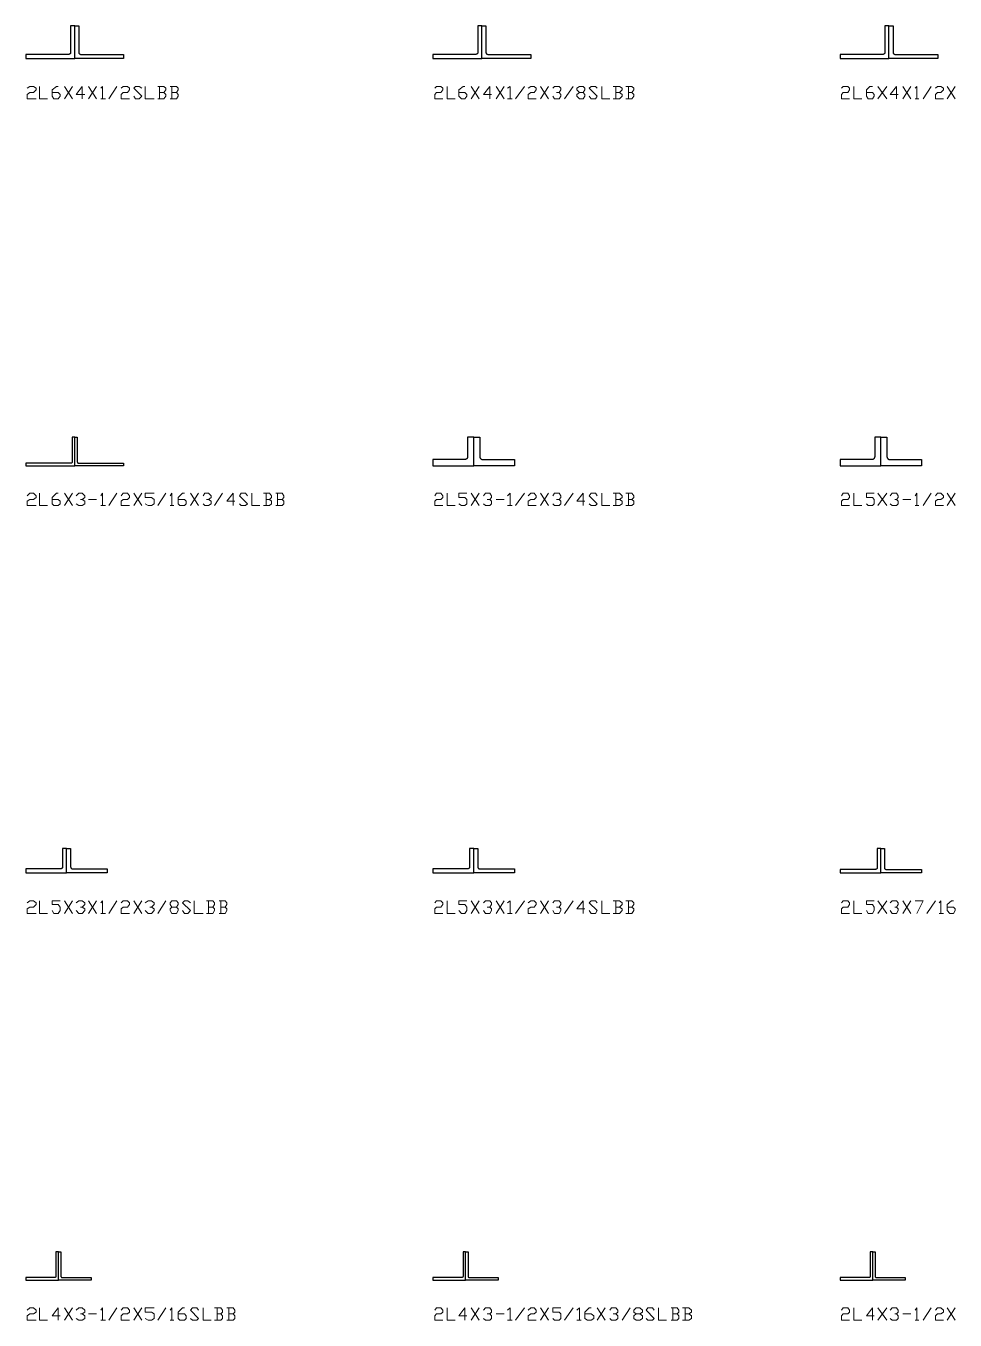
# Model space of a CAD drawing. Header units: inches. Extents: x 0 to 985, y -1555 to 12.
# Drawn here: x 0 to 114.1, y -1354.9 to -1196 of the extents above; entities that cross this region are included whole.
import ezdxf

# ---------------------------------------------------------------- set-up
doc = ezdxf.new("R2010")
doc.units = ezdxf.units.IN
doc.header["$MEASUREMENT"] = 0
doc.layers.add('AISC_STEEL', color=7, linetype='Continuous')

msp = doc.modelspace()

# ---------------------------------------------------------------- linework, layer by layer
at = {"color": 3, "lineweight": 0}
for points in [[(0.16, -1203.65), (0.49, -1203.43), (0.93, -1203.43), (1.26, -1203.65), (1.26, -1203.87), (0.93, -1204.19), (0.49, -1204.19), (0.16, -1204.41), (0.16, -1204.96), (1.26, -1204.96)], [(1.69, -1203.43), (1.69, -1204.96), (2.67, -1204.96)], [(3.22, -1204.19), (3.98, -1204.19), (4.2, -1204.41), (4.2, -1204.63), (3.98, -1204.96), (3.44, -1204.96), (3.22, -1204.63), (3.22, -1203.87), (3.76, -1203.43), (3.98, -1203.43)], [(4.75, -1204.96), (5.73, -1203.43)], [(4.75, -1203.43), (5.73, -1204.96)], [(7.25, -1204.41), (6.16, -1204.41), (6.93, -1203.43), (6.93, -1204.96)], [(7.69, -1204.96), (8.67, -1203.43)], [(7.69, -1203.43), (8.67, -1204.96)], [(9.22, -1203.65), (9.43, -1203.43), (9.43, -1204.96)], [(10.2, -1204.96), (11.18, -1203.43)], [(11.72, -1203.65), (11.94, -1203.43), (12.49, -1203.43), (12.71, -1203.65), (12.71, -1203.87), (12.49, -1204.19), (11.94, -1204.19), (11.72, -1204.41), (11.72, -1204.96), (12.71, -1204.96)], [(13.25, -1204.63), (13.47, -1204.96), (13.91, -1204.96), (14.23, -1204.63), (13.25, -1203.65), (13.47, -1203.43), (13.91, -1203.43), (14.23, -1203.65)], [(14.67, -1203.43), (14.67, -1204.96), (15.76, -1204.96)], [(16.96, -1204.19), (17.18, -1203.87), (17.18, -1203.65), (16.96, -1203.43), (16.2, -1203.43)], [(16.2, -1204.96), (16.96, -1204.96), (17.18, -1204.63), (17.18, -1204.41), (16.96, -1204.19), (16.41, -1204.19)], [(16.41, -1203.43), (16.41, -1204.96)], [(18.49, -1204.19), (18.7, -1203.87), (18.7, -1203.65), (18.49, -1203.43), (17.72, -1203.43)], [(17.72, -1204.96), (18.49, -1204.96), (18.7, -1204.63), (18.7, -1204.41), (18.49, -1204.19), (17.94, -1204.19)], [(17.94, -1203.43), (17.94, -1204.96)], [(50.22, -1203.65), (50.44, -1203.43), (50.98, -1203.43), (51.2, -1203.65), (51.2, -1203.87), (50.98, -1204.19), (50.44, -1204.19), (50.22, -1204.41), (50.22, -1204.96), (51.2, -1204.96)], [(51.75, -1203.43), (51.75, -1204.96), (52.73, -1204.96)], [(53.16, -1204.19), (53.93, -1204.19), (54.15, -1204.41), (54.15, -1204.63), (53.93, -1204.96), (53.49, -1204.96), (53.16, -1204.63), (53.16, -1203.87), (53.71, -1203.43), (53.93, -1203.43)], [(54.69, -1204.96), (55.67, -1203.43)], [(54.69, -1203.43), (55.67, -1204.96)], [(57.2, -1204.41), (56.22, -1204.41), (56.98, -1203.43), (56.98, -1204.96)], [(57.74, -1204.96), (58.73, -1203.43)], [(57.74, -1203.43), (58.73, -1204.96)], [(59.16, -1203.65), (59.49, -1203.43), (59.49, -1204.96)], [(60.14, -1204.96), (61.23, -1203.43)], [(61.67, -1203.65), (62, -1203.43), (62.43, -1203.43), (62.65, -1203.65), (62.65, -1203.87), (62.43, -1204.19), (62, -1204.19), (61.67, -1204.41), (61.67, -1204.96), (62.65, -1204.96)], [(63.2, -1204.96), (64.18, -1203.43)], [(63.2, -1203.43), (64.18, -1204.96)], [(64.72, -1203.65), (64.94, -1203.43), (65.49, -1203.43), (65.7, -1203.65), (65.7, -1203.87), (65.49, -1204.19), (65.16, -1204.19)], [(65.49, -1204.19), (65.7, -1204.41), (65.7, -1204.63), (65.49, -1204.96), (64.94, -1204.96), (64.72, -1204.63)], [(66.14, -1204.96), (67.23, -1203.43)], [(68.43, -1204.19), (68.65, -1204.41), (68.65, -1204.63), (68.43, -1204.96), (67.99, -1204.96), (67.67, -1204.63), (67.67, -1204.41), (67.99, -1204.19), (68.43, -1204.19), (68.65, -1203.87), (68.65, -1203.65), (68.43, -1203.43), (67.99, -1203.43), (67.67, -1203.65), (67.67, -1203.87), (67.99, -1204.19)], [(69.19, -1204.63), (69.41, -1204.96), (69.96, -1204.96), (70.18, -1204.63), (69.19, -1203.65), (69.41, -1203.43), (69.96, -1203.43), (70.18, -1203.65)], [(70.72, -1203.43), (70.72, -1204.96), (71.7, -1204.96)], [(72.9, -1204.19), (73.23, -1203.87), (73.23, -1203.65), (72.9, -1203.43), (72.14, -1203.43)], [(72.14, -1204.96), (72.9, -1204.96), (73.23, -1204.63), (73.23, -1204.41), (72.9, -1204.19), (72.47, -1204.19)], [(72.47, -1203.43), (72.47, -1204.96)], [(74.43, -1204.19), (74.65, -1203.87), (74.65, -1203.65), (74.43, -1203.43), (73.67, -1203.43)], [(73.67, -1204.96), (74.43, -1204.96), (74.65, -1204.63), (74.65, -1204.41), (74.43, -1204.19), (73.99, -1204.19)], [(73.99, -1203.43), (73.99, -1204.96)], [(100.17, -1203.65), (100.38, -1203.43), (100.93, -1203.43), (101.15, -1203.65), (101.15, -1203.87), (100.93, -1204.19), (100.38, -1204.19), (100.17, -1204.41), (100.17, -1204.96), (101.15, -1204.96)], [(101.69, -1203.43), (101.69, -1204.96), (102.67, -1204.96)], [(103.22, -1204.19), (103.98, -1204.19), (104.2, -1204.41), (104.2, -1204.63), (103.98, -1204.96), (103.44, -1204.96), (103.22, -1204.63), (103.22, -1203.87), (103.65, -1203.43), (103.98, -1203.43)], [(104.64, -1204.96), (105.73, -1203.43)], [(104.64, -1203.43), (105.73, -1204.96)], [(107.14, -1204.41), (106.16, -1204.41), (106.93, -1203.43), (106.93, -1204.96)], [(107.69, -1204.96), (108.67, -1203.43)], [(107.69, -1203.43), (108.67, -1204.96)], [(109.22, -1203.65), (109.43, -1203.43), (109.43, -1204.96)], [(110.2, -1204.96), (111.18, -1203.43)], [(111.72, -1203.65), (111.94, -1203.43), (112.38, -1203.43), (112.71, -1203.65), (112.71, -1203.87), (112.38, -1204.19), (111.94, -1204.19), (111.72, -1204.41), (111.72, -1204.96), (112.71, -1204.96)], [(113.14, -1204.96), (114.12, -1203.43)], [(113.14, -1203.43), (114.12, -1204.96)], [(9.22, -1204.96), (9.76, -1204.96)], [(59.16, -1204.96), (59.71, -1204.96)], [(109.22, -1204.96), (109.65, -1204.96)], [(0.16, -1253.7), (0.49, -1253.38), (0.93, -1253.38), (1.26, -1253.7), (1.26, -1253.92), (0.93, -1254.14), (0.49, -1254.14), (0.16, -1254.36), (0.16, -1254.9), (1.26, -1254.9)], [(1.69, -1253.38), (1.69, -1254.9), (2.67, -1254.9)], [(3.22, -1254.14), (3.98, -1254.14), (4.2, -1254.36), (4.2, -1254.68), (3.98, -1254.9), (3.44, -1254.9), (3.22, -1254.68), (3.22, -1253.92), (3.76, -1253.38), (3.98, -1253.38)], [(4.75, -1254.9), (5.73, -1253.38)], [(4.75, -1253.38), (5.73, -1254.9)], [(6.16, -1253.7), (6.49, -1253.38), (6.93, -1253.38), (7.25, -1253.7), (7.25, -1253.92), (6.93, -1254.14), (6.71, -1254.14)], [(9.22, -1253.7), (9.43, -1253.38), (9.43, -1254.9)], [(10.2, -1254.9), (11.18, -1253.38)], [(11.72, -1253.7), (11.94, -1253.38), (12.49, -1253.38), (12.71, -1253.7), (12.71, -1253.92), (12.49, -1254.14), (11.94, -1254.14), (11.72, -1254.36), (11.72, -1254.9), (12.71, -1254.9)], [(13.25, -1254.9), (14.23, -1253.38)], [(13.25, -1253.38), (14.23, -1254.9)], [(14.67, -1254.68), (15, -1254.9), (15.43, -1254.9), (15.76, -1254.68), (15.76, -1254.14), (15.43, -1253.92), (14.67, -1253.92), (14.67, -1253.38), (15.76, -1253.38)], [(16.2, -1254.9), (17.18, -1253.38)], [(17.72, -1253.7), (17.94, -1253.38), (17.94, -1254.9)], [(18.7, -1254.14), (19.47, -1254.14), (19.69, -1254.36), (19.69, -1254.68), (19.47, -1254.9), (18.92, -1254.9), (18.7, -1254.68), (18.7, -1253.92), (19.25, -1253.38), (19.47, -1253.38)], [(20.23, -1254.9), (21.21, -1253.38)], [(20.23, -1253.38), (21.21, -1254.9)], [(21.76, -1253.7), (21.98, -1253.38), (22.41, -1253.38), (22.74, -1253.7), (22.74, -1253.92), (22.41, -1254.14), (22.19, -1254.14)], [(23.17, -1254.9), (24.16, -1253.38)], [(25.68, -1254.36), (24.7, -1254.36), (25.46, -1253.38), (25.46, -1254.9)], [(26.23, -1254.68), (26.45, -1254.9), (26.99, -1254.9), (27.21, -1254.68), (26.23, -1253.7), (26.45, -1253.38), (26.99, -1253.38), (27.21, -1253.7)], [(27.75, -1253.38), (27.75, -1254.9), (28.74, -1254.9)], [(29.94, -1254.14), (30.15, -1253.92), (30.15, -1253.7), (29.94, -1253.38), (29.17, -1253.38)], [(29.5, -1253.38), (29.5, -1254.9)], [(31.46, -1254.14), (31.68, -1253.92), (31.68, -1253.7), (31.46, -1253.38), (30.7, -1253.38)], [(30.92, -1253.38), (30.92, -1254.9)], [(50.22, -1253.7), (50.44, -1253.38), (50.98, -1253.38), (51.2, -1253.7), (51.2, -1253.92), (50.98, -1254.14), (50.44, -1254.14), (50.22, -1254.36), (50.22, -1254.9), (51.2, -1254.9)], [(51.75, -1253.38), (51.75, -1254.9), (52.73, -1254.9)], [(53.16, -1254.68), (53.49, -1254.9), (53.93, -1254.9), (54.15, -1254.68), (54.15, -1254.14), (53.93, -1253.92), (53.16, -1253.92), (53.16, -1253.38), (54.15, -1253.38)], [(54.69, -1254.9), (55.67, -1253.38)], [(54.69, -1253.38), (55.67, -1254.9)], [(56.22, -1253.7), (56.44, -1253.38), (56.98, -1253.38), (57.2, -1253.7), (57.2, -1253.92), (56.98, -1254.14), (56.65, -1254.14)], [(59.16, -1253.7), (59.49, -1253.38), (59.49, -1254.9)], [(60.14, -1254.9), (61.23, -1253.38)], [(61.67, -1253.7), (62, -1253.38), (62.43, -1253.38), (62.65, -1253.7), (62.65, -1253.92), (62.43, -1254.14), (62, -1254.14), (61.67, -1254.36), (61.67, -1254.9), (62.65, -1254.9)], [(63.2, -1254.9), (64.18, -1253.38)], [(63.2, -1253.38), (64.18, -1254.9)], [(64.72, -1253.7), (64.94, -1253.38), (65.49, -1253.38), (65.7, -1253.7), (65.7, -1253.92), (65.49, -1254.14), (65.16, -1254.14)], [(66.14, -1254.9), (67.23, -1253.38)], [(68.65, -1254.36), (67.67, -1254.36), (68.43, -1253.38), (68.43, -1254.9)], [(69.19, -1254.68), (69.41, -1254.9), (69.96, -1254.9), (70.18, -1254.68), (69.19, -1253.7), (69.41, -1253.38), (69.96, -1253.38), (70.18, -1253.7)], [(70.72, -1253.38), (70.72, -1254.9), (71.7, -1254.9)], [(72.9, -1254.14), (73.23, -1253.92), (73.23, -1253.7), (72.9, -1253.38), (72.14, -1253.38)], [(72.47, -1253.38), (72.47, -1254.9)], [(74.43, -1254.14), (74.65, -1253.92), (74.65, -1253.7), (74.43, -1253.38), (73.67, -1253.38)], [(73.99, -1253.38), (73.99, -1254.9)], [(100.17, -1253.7), (100.38, -1253.38), (100.93, -1253.38), (101.15, -1253.7), (101.15, -1253.92), (100.93, -1254.14), (100.38, -1254.14), (100.17, -1254.36), (100.17, -1254.9), (101.15, -1254.9)], [(101.69, -1253.38), (101.69, -1254.9), (102.67, -1254.9)], [(103.22, -1254.68), (103.44, -1254.9), (103.98, -1254.9), (104.2, -1254.68), (104.2, -1254.14), (103.98, -1253.92), (103.22, -1253.92), (103.22, -1253.38), (104.2, -1253.38)], [(104.64, -1254.9), (105.73, -1253.38)], [(104.64, -1253.38), (105.73, -1254.9)], [(106.16, -1253.7), (106.38, -1253.38), (106.93, -1253.38), (107.14, -1253.7), (107.14, -1253.92), (106.93, -1254.14), (106.71, -1254.14)], [(109.22, -1253.7), (109.43, -1253.38), (109.43, -1254.9)], [(110.2, -1254.9), (111.18, -1253.38)], [(111.72, -1253.7), (111.94, -1253.38), (112.38, -1253.38), (112.71, -1253.7), (112.71, -1253.92), (112.38, -1254.14), (111.94, -1254.14), (111.72, -1254.36), (111.72, -1254.9), (112.71, -1254.9)], [(113.14, -1254.9), (114.12, -1253.38)], [(113.14, -1253.38), (114.12, -1254.9)], [(6.93, -1254.14), (7.25, -1254.36), (7.25, -1254.68), (6.93, -1254.9), (6.49, -1254.9), (6.16, -1254.68)], [(7.69, -1254.14), (8.67, -1254.14)], [(9.22, -1254.9), (9.76, -1254.9)], [(17.72, -1254.9), (18.16, -1254.9)], [(22.41, -1254.14), (22.74, -1254.36), (22.74, -1254.68), (22.41, -1254.9), (21.98, -1254.9), (21.76, -1254.68)], [(29.17, -1254.9), (29.94, -1254.9), (30.15, -1254.68), (30.15, -1254.36), (29.94, -1254.14), (29.5, -1254.14)], [(30.7, -1254.9), (31.46, -1254.9), (31.68, -1254.68), (31.68, -1254.36), (31.46, -1254.14), (30.92, -1254.14)], [(56.98, -1254.14), (57.2, -1254.36), (57.2, -1254.68), (56.98, -1254.9), (56.44, -1254.9), (56.22, -1254.68)], [(57.74, -1254.14), (58.73, -1254.14)], [(59.16, -1254.9), (59.71, -1254.9)], [(65.49, -1254.14), (65.7, -1254.36), (65.7, -1254.68), (65.49, -1254.9), (64.94, -1254.9), (64.72, -1254.68)], [(72.14, -1254.9), (72.9, -1254.9), (73.23, -1254.68), (73.23, -1254.36), (72.9, -1254.14), (72.47, -1254.14)], [(73.67, -1254.9), (74.43, -1254.9), (74.65, -1254.68), (74.65, -1254.36), (74.43, -1254.14), (73.99, -1254.14)], [(106.93, -1254.14), (107.14, -1254.36), (107.14, -1254.68), (106.93, -1254.9), (106.38, -1254.9), (106.16, -1254.68)], [(107.69, -1254.14), (108.67, -1254.14)], [(109.22, -1254.9), (109.65, -1254.9)], [(0.16, -1303.65), (0.49, -1303.43), (0.93, -1303.43), (1.26, -1303.65), (1.26, -1303.87), (0.93, -1304.19), (0.49, -1304.19), (0.16, -1304.41), (0.16, -1304.96), (1.26, -1304.96)], [(1.69, -1303.43), (1.69, -1304.96), (2.67, -1304.96)], [(3.22, -1304.63), (3.44, -1304.96), (3.98, -1304.96), (4.2, -1304.63), (4.2, -1304.19), (3.98, -1303.87), (3.22, -1303.87), (3.22, -1303.43), (4.2, -1303.43)], [(4.75, -1304.96), (5.73, -1303.43)], [(4.75, -1303.43), (5.73, -1304.96)], [(6.16, -1303.65), (6.49, -1303.43), (6.93, -1303.43), (7.25, -1303.65), (7.25, -1303.87), (6.93, -1304.19), (6.71, -1304.19)], [(6.93, -1304.19), (7.25, -1304.41), (7.25, -1304.63), (6.93, -1304.96), (6.49, -1304.96), (6.16, -1304.63)], [(7.69, -1304.96), (8.67, -1303.43)], [(7.69, -1303.43), (8.67, -1304.96)], [(9.22, -1303.65), (9.43, -1303.43), (9.43, -1304.96)], [(10.2, -1304.96), (11.18, -1303.43)], [(11.72, -1303.65), (11.94, -1303.43), (12.49, -1303.43), (12.71, -1303.65), (12.71, -1303.87), (12.49, -1304.19), (11.94, -1304.19), (11.72, -1304.41), (11.72, -1304.96), (12.71, -1304.96)], [(13.25, -1304.96), (14.23, -1303.43)], [(13.25, -1303.43), (14.23, -1304.96)], [(14.67, -1303.65), (15, -1303.43), (15.43, -1303.43), (15.76, -1303.65), (15.76, -1303.87), (15.43, -1304.19), (15.21, -1304.19)], [(15.43, -1304.19), (15.76, -1304.41), (15.76, -1304.63), (15.43, -1304.96), (15, -1304.96), (14.67, -1304.63)], [(16.2, -1304.96), (17.18, -1303.43)], [(18.49, -1304.19), (18.7, -1304.41), (18.7, -1304.63), (18.49, -1304.96), (17.94, -1304.96), (17.72, -1304.63), (17.72, -1304.41), (17.94, -1304.19), (18.49, -1304.19), (18.7, -1303.87), (18.7, -1303.65), (18.49, -1303.43), (17.94, -1303.43), (17.72, -1303.65), (17.72, -1303.87), (17.94, -1304.19)], [(19.25, -1304.63), (19.47, -1304.96), (19.9, -1304.96), (20.23, -1304.63), (19.25, -1303.65), (19.47, -1303.43), (19.9, -1303.43), (20.23, -1303.65)], [(20.67, -1303.43), (20.67, -1304.96), (21.76, -1304.96)], [(22.96, -1304.19), (23.17, -1303.87), (23.17, -1303.65), (22.96, -1303.43), (22.19, -1303.43)], [(22.19, -1304.96), (22.96, -1304.96), (23.17, -1304.63), (23.17, -1304.41), (22.96, -1304.19), (22.41, -1304.19)], [(22.41, -1303.43), (22.41, -1304.96)], [(24.48, -1304.19), (24.7, -1303.87), (24.7, -1303.65), (24.48, -1303.43), (23.72, -1303.43)], [(23.72, -1304.96), (24.48, -1304.96), (24.7, -1304.63), (24.7, -1304.41), (24.48, -1304.19), (23.94, -1304.19)], [(23.94, -1303.43), (23.94, -1304.96)], [(50.22, -1303.65), (50.44, -1303.43), (50.98, -1303.43), (51.2, -1303.65), (51.2, -1303.87), (50.98, -1304.19), (50.44, -1304.19), (50.22, -1304.41), (50.22, -1304.96), (51.2, -1304.96)], [(51.75, -1303.43), (51.75, -1304.96), (52.73, -1304.96)], [(53.16, -1304.63), (53.49, -1304.96), (53.93, -1304.96), (54.15, -1304.63), (54.15, -1304.19), (53.93, -1303.87), (53.16, -1303.87), (53.16, -1303.43), (54.15, -1303.43)], [(54.69, -1304.96), (55.67, -1303.43)], [(54.69, -1303.43), (55.67, -1304.96)], [(56.22, -1303.65), (56.44, -1303.43), (56.98, -1303.43), (57.2, -1303.65), (57.2, -1303.87), (56.98, -1304.19), (56.65, -1304.19)], [(56.98, -1304.19), (57.2, -1304.41), (57.2, -1304.63), (56.98, -1304.96), (56.44, -1304.96), (56.22, -1304.63)], [(57.74, -1304.96), (58.73, -1303.43)], [(57.74, -1303.43), (58.73, -1304.96)], [(59.16, -1303.65), (59.49, -1303.43), (59.49, -1304.96)], [(60.14, -1304.96), (61.23, -1303.43)], [(61.67, -1303.65), (62, -1303.43), (62.43, -1303.43), (62.65, -1303.65), (62.65, -1303.87), (62.43, -1304.19), (62, -1304.19), (61.67, -1304.41), (61.67, -1304.96), (62.65, -1304.96)], [(63.2, -1304.96), (64.18, -1303.43)], [(63.2, -1303.43), (64.18, -1304.96)], [(64.72, -1303.65), (64.94, -1303.43), (65.49, -1303.43), (65.7, -1303.65), (65.7, -1303.87), (65.49, -1304.19), (65.16, -1304.19)], [(65.49, -1304.19), (65.7, -1304.41), (65.7, -1304.63), (65.49, -1304.96), (64.94, -1304.96), (64.72, -1304.63)], [(66.14, -1304.96), (67.23, -1303.43)], [(68.65, -1304.41), (67.67, -1304.41), (68.43, -1303.43), (68.43, -1304.96)], [(69.19, -1304.63), (69.41, -1304.96), (69.96, -1304.96), (70.18, -1304.63), (69.19, -1303.65), (69.41, -1303.43), (69.96, -1303.43), (70.18, -1303.65)], [(70.72, -1303.43), (70.72, -1304.96), (71.7, -1304.96)], [(72.9, -1304.19), (73.23, -1303.87), (73.23, -1303.65), (72.9, -1303.43), (72.14, -1303.43)], [(72.14, -1304.96), (72.9, -1304.96), (73.23, -1304.63), (73.23, -1304.41), (72.9, -1304.19), (72.47, -1304.19)], [(72.47, -1303.43), (72.47, -1304.96)], [(74.43, -1304.19), (74.65, -1303.87), (74.65, -1303.65), (74.43, -1303.43), (73.67, -1303.43)], [(73.67, -1304.96), (74.43, -1304.96), (74.65, -1304.63), (74.65, -1304.41), (74.43, -1304.19), (73.99, -1304.19)], [(73.99, -1303.43), (73.99, -1304.96)], [(100.17, -1303.65), (100.38, -1303.43), (100.93, -1303.43), (101.15, -1303.65), (101.15, -1303.87), (100.93, -1304.19), (100.38, -1304.19), (100.17, -1304.41), (100.17, -1304.96), (101.15, -1304.96)], [(101.69, -1303.43), (101.69, -1304.96), (102.67, -1304.96)], [(103.22, -1304.63), (103.44, -1304.96), (103.98, -1304.96), (104.2, -1304.63), (104.2, -1304.19), (103.98, -1303.87), (103.22, -1303.87), (103.22, -1303.43), (104.2, -1303.43)], [(104.64, -1304.96), (105.73, -1303.43)], [(104.64, -1303.43), (105.73, -1304.96)], [(106.16, -1303.65), (106.38, -1303.43), (106.93, -1303.43), (107.14, -1303.65), (107.14, -1303.87), (106.93, -1304.19), (106.71, -1304.19)], [(106.93, -1304.19), (107.14, -1304.41), (107.14, -1304.63), (106.93, -1304.96), (106.38, -1304.96), (106.16, -1304.63)], [(107.69, -1304.96), (108.67, -1303.43)], [(107.69, -1303.43), (108.67, -1304.96)], [(109.22, -1303.43), (110.2, -1303.43), (109.43, -1304.96)], [(110.63, -1304.96), (111.72, -1303.43)], [(112.16, -1303.65), (112.38, -1303.43), (112.38, -1304.96)], [(113.14, -1304.19), (113.91, -1304.19), (114.12, -1304.41), (114.12, -1304.63), (113.91, -1304.96), (113.47, -1304.96), (113.14, -1304.63), (113.14, -1303.87), (113.69, -1303.43), (113.91, -1303.43)], [(9.22, -1304.96), (9.76, -1304.96)], [(59.16, -1304.96), (59.71, -1304.96)], [(112.16, -1304.96), (112.71, -1304.96)], [(0.16, -1353.7), (0.49, -1353.38), (0.93, -1353.38), (1.26, -1353.7), (1.26, -1353.92), (0.93, -1354.14), (0.49, -1354.14), (0.16, -1354.36), (0.16, -1354.9), (1.26, -1354.9)], [(1.69, -1353.38), (1.69, -1354.9), (2.67, -1354.9)], [(4.2, -1354.36), (3.22, -1354.36), (3.98, -1353.38), (3.98, -1354.9)], [(4.75, -1354.9), (5.73, -1353.38)], [(4.75, -1353.38), (5.73, -1354.9)], [(6.16, -1353.7), (6.49, -1353.38), (6.93, -1353.38), (7.25, -1353.7), (7.25, -1353.92), (6.93, -1354.14), (6.71, -1354.14)], [(9.22, -1353.7), (9.43, -1353.38), (9.43, -1354.9)], [(10.2, -1354.9), (11.18, -1353.38)], [(11.72, -1353.7), (11.94, -1353.38), (12.49, -1353.38), (12.71, -1353.7), (12.71, -1353.92), (12.49, -1354.14), (11.94, -1354.14), (11.72, -1354.36), (11.72, -1354.9), (12.71, -1354.9)], [(13.25, -1354.9), (14.23, -1353.38)], [(13.25, -1353.38), (14.23, -1354.9)], [(14.67, -1354.69), (15, -1354.9), (15.43, -1354.9), (15.76, -1354.69), (15.76, -1354.14), (15.43, -1353.92), (14.67, -1353.92), (14.67, -1353.38), (15.76, -1353.38)], [(16.2, -1354.9), (17.18, -1353.38)], [(17.72, -1353.7), (17.94, -1353.38), (17.94, -1354.9)], [(18.7, -1354.14), (19.47, -1354.14), (19.69, -1354.36), (19.69, -1354.69), (19.47, -1354.9), (18.92, -1354.9), (18.7, -1354.69), (18.7, -1353.92), (19.25, -1353.38), (19.47, -1353.38)], [(20.23, -1354.69), (20.45, -1354.9), (20.99, -1354.9), (21.21, -1354.69), (20.23, -1353.7), (20.45, -1353.38), (20.99, -1353.38), (21.21, -1353.7)], [(21.76, -1353.38), (21.76, -1354.9), (22.74, -1354.9)], [(23.94, -1354.14), (24.16, -1353.92), (24.16, -1353.7), (23.94, -1353.38), (23.17, -1353.38)], [(23.5, -1353.38), (23.5, -1354.9)], [(25.46, -1354.14), (25.68, -1353.92), (25.68, -1353.7), (25.46, -1353.38), (24.7, -1353.38)], [(24.92, -1353.38), (24.92, -1354.9)], [(50.22, -1353.7), (50.44, -1353.38), (50.98, -1353.38), (51.2, -1353.7), (51.2, -1353.92), (50.98, -1354.14), (50.44, -1354.14), (50.22, -1354.36), (50.22, -1354.9), (51.2, -1354.9)], [(51.75, -1353.38), (51.75, -1354.9), (52.73, -1354.9)], [(54.15, -1354.36), (53.16, -1354.36), (53.93, -1353.38), (53.93, -1354.9)], [(54.69, -1354.9), (55.67, -1353.38)], [(54.69, -1353.38), (55.67, -1354.9)], [(56.22, -1353.7), (56.44, -1353.38), (56.98, -1353.38), (57.2, -1353.7), (57.2, -1353.92), (56.98, -1354.14), (56.65, -1354.14)], [(59.16, -1353.7), (59.49, -1353.38), (59.49, -1354.9)], [(60.14, -1354.9), (61.23, -1353.38)], [(61.67, -1353.7), (62, -1353.38), (62.43, -1353.38), (62.65, -1353.7), (62.65, -1353.92), (62.43, -1354.14), (62, -1354.14), (61.67, -1354.36), (61.67, -1354.9), (62.65, -1354.9)], [(63.2, -1354.9), (64.18, -1353.38)], [(63.2, -1353.38), (64.18, -1354.9)], [(64.72, -1354.69), (64.94, -1354.9), (65.49, -1354.9), (65.7, -1354.69), (65.7, -1354.14), (65.49, -1353.92), (64.72, -1353.92), (64.72, -1353.38), (65.7, -1353.38)], [(66.14, -1354.9), (67.23, -1353.38)], [(67.67, -1353.7), (67.99, -1353.38), (67.99, -1354.9)], [(68.65, -1354.14), (69.41, -1354.14), (69.74, -1354.36), (69.74, -1354.69), (69.41, -1354.9), (68.98, -1354.9), (68.65, -1354.69), (68.65, -1353.92), (69.19, -1353.38), (69.41, -1353.38)], [(70.18, -1354.9), (71.16, -1353.38)], [(70.18, -1353.38), (71.16, -1354.9)], [(71.7, -1353.7), (71.92, -1353.38), (72.47, -1353.38), (72.68, -1353.7), (72.68, -1353.92), (72.47, -1354.14), (72.14, -1354.14)], [(73.23, -1354.9), (74.21, -1353.38)], [(75.41, -1354.14), (75.74, -1354.36), (75.74, -1354.69), (75.41, -1354.9), (74.97, -1354.9), (74.65, -1354.69), (74.65, -1354.36), (74.97, -1354.14), (75.41, -1354.14), (75.74, -1353.92), (75.74, -1353.7), (75.41, -1353.38), (74.97, -1353.38), (74.65, -1353.7), (74.65, -1353.92), (74.97, -1354.14)], [(76.17, -1354.69), (76.39, -1354.9), (76.94, -1354.9), (77.16, -1354.69), (76.17, -1353.7), (76.39, -1353.38), (76.94, -1353.38), (77.16, -1353.7)], [(77.7, -1353.38), (77.7, -1354.9), (78.68, -1354.9)], [(79.99, -1354.14), (80.21, -1353.92), (80.21, -1353.7), (79.99, -1353.38), (79.23, -1353.38)], [(79.45, -1353.38), (79.45, -1354.9)], [(81.41, -1354.14), (81.74, -1353.92), (81.74, -1353.7), (81.41, -1353.38), (80.64, -1353.38)], [(80.97, -1353.38), (80.97, -1354.9)], [(100.17, -1353.7), (100.38, -1353.38), (100.93, -1353.38), (101.15, -1353.7), (101.15, -1353.92), (100.93, -1354.14), (100.38, -1354.14), (100.17, -1354.36), (100.17, -1354.9), (101.15, -1354.9)], [(101.69, -1353.38), (101.69, -1354.9), (102.67, -1354.9)], [(104.2, -1354.36), (103.22, -1354.36), (103.98, -1353.38), (103.98, -1354.9)], [(104.64, -1354.9), (105.73, -1353.38)], [(104.64, -1353.38), (105.73, -1354.9)], [(106.16, -1353.7), (106.38, -1353.38), (106.93, -1353.38), (107.14, -1353.7), (107.14, -1353.92), (106.93, -1354.14), (106.71, -1354.14)], [(109.22, -1353.7), (109.43, -1353.38), (109.43, -1354.9)], [(110.2, -1354.9), (111.18, -1353.38)], [(111.72, -1353.7), (111.94, -1353.38), (112.38, -1353.38), (112.71, -1353.7), (112.71, -1353.92), (112.38, -1354.14), (111.94, -1354.14), (111.72, -1354.36), (111.72, -1354.9), (112.71, -1354.9)], [(113.14, -1354.9), (114.12, -1353.38)], [(113.14, -1353.38), (114.12, -1354.9)], [(6.93, -1354.14), (7.25, -1354.36), (7.25, -1354.69), (6.93, -1354.9), (6.49, -1354.9), (6.16, -1354.69)], [(7.69, -1354.14), (8.67, -1354.14)], [(9.22, -1354.9), (9.76, -1354.9)], [(17.72, -1354.9), (18.16, -1354.9)], [(23.17, -1354.9), (23.94, -1354.9), (24.16, -1354.69), (24.16, -1354.36), (23.94, -1354.14), (23.5, -1354.14)], [(24.7, -1354.9), (25.46, -1354.9), (25.68, -1354.69), (25.68, -1354.36), (25.46, -1354.14), (24.92, -1354.14)], [(56.98, -1354.14), (57.2, -1354.36), (57.2, -1354.69), (56.98, -1354.9), (56.44, -1354.9), (56.22, -1354.69)], [(57.74, -1354.14), (58.73, -1354.14)], [(59.16, -1354.9), (59.71, -1354.9)], [(67.67, -1354.9), (68.21, -1354.9)], [(72.47, -1354.14), (72.68, -1354.36), (72.68, -1354.69), (72.47, -1354.9), (71.92, -1354.9), (71.7, -1354.69)], [(79.23, -1354.9), (79.99, -1354.9), (80.21, -1354.69), (80.21, -1354.36), (79.99, -1354.14), (79.45, -1354.14)], [(80.64, -1354.9), (81.41, -1354.9), (81.74, -1354.69), (81.74, -1354.36), (81.41, -1354.14), (80.97, -1354.14)], [(106.93, -1354.14), (107.14, -1354.36), (107.14, -1354.69), (106.93, -1354.9), (106.38, -1354.9), (106.16, -1354.69)], [(107.69, -1354.14), (108.67, -1354.14)], [(109.22, -1354.9), (109.65, -1354.9)]]:
    msp.add_lwpolyline(points, dxfattribs=at)
at = {"layer": 'AISC_STEEL'}
for points in [[(0, -1200), (6, -1200), (6, -1196), (5.5, -1196), (5.5, -1199.25), (5.5, -1199.28), (5.49, -1199.31), (5.49, -1199.33), (5.48, -1199.36), (5.46, -1199.38), (5.45, -1199.41), (5.43, -1199.43), (5.41, -1199.45), (5.38, -1199.46), (5.36, -1199.48), (5.33, -1199.49), (5.31, -1199.49), (5.28, -1199.5), (5.25, -1199.5), (0, -1199.5)], [(12, -1200), (6, -1200), (6, -1196), (6.5, -1196), (6.5, -1199.25), (6.5, -1199.28), (6.51, -1199.31), (6.51, -1199.33), (6.52, -1199.36), (6.54, -1199.38), (6.55, -1199.41), (6.57, -1199.43), (6.59, -1199.45), (6.62, -1199.46), (6.64, -1199.48), (6.67, -1199.49), (6.69, -1199.49), (6.72, -1199.5), (6.75, -1199.5), (12, -1199.5)], [(50, -1200), (56, -1200), (56, -1196), (55.5, -1196), (55.5, -1199.25), (55.5, -1199.28), (55.49, -1199.31), (55.49, -1199.33), (55.48, -1199.36), (55.46, -1199.38), (55.45, -1199.41), (55.43, -1199.43), (55.41, -1199.45), (55.38, -1199.46), (55.36, -1199.48), (55.33, -1199.49), (55.31, -1199.49), (55.28, -1199.5), (55.25, -1199.5), (50, -1199.5)], [(62, -1200), (56, -1200), (56, -1196), (56.5, -1196), (56.5, -1199.25), (56.5, -1199.28), (56.51, -1199.31), (56.51, -1199.33), (56.52, -1199.36), (56.54, -1199.38), (56.55, -1199.41), (56.57, -1199.43), (56.59, -1199.45), (56.62, -1199.46), (56.64, -1199.48), (56.67, -1199.49), (56.69, -1199.49), (56.72, -1199.5), (56.75, -1199.5), (62, -1199.5)], [(100, -1200), (106, -1200), (106, -1196), (105.5, -1196), (105.5, -1199.25), (105.5, -1199.28), (105.49, -1199.31), (105.49, -1199.33), (105.48, -1199.36), (105.46, -1199.38), (105.45, -1199.41), (105.43, -1199.43), (105.41, -1199.45), (105.38, -1199.46), (105.36, -1199.48), (105.33, -1199.49), (105.31, -1199.49), (105.28, -1199.5), (105.25, -1199.5), (100, -1199.5)], [(112, -1200), (106, -1200), (106, -1196), (106.5, -1196), (106.5, -1199.25), (106.5, -1199.28), (106.51, -1199.31), (106.51, -1199.33), (106.52, -1199.36), (106.54, -1199.38), (106.55, -1199.41), (106.57, -1199.43), (106.59, -1199.45), (106.62, -1199.46), (106.64, -1199.48), (106.67, -1199.49), (106.69, -1199.49), (106.72, -1199.5), (106.75, -1199.5), (112, -1199.5)], [(0, -1250), (6, -1250), (6, -1246.5), (5.69, -1246.5), (5.69, -1249.53), (5.69, -1249.55), (5.68, -1249.57), (5.68, -1249.59), (5.67, -1249.61), (5.65, -1249.63), (5.64, -1249.64), (5.63, -1249.65), (5.61, -1249.67), (5.59, -1249.68), (5.57, -1249.68), (5.55, -1249.69), (5.53, -1249.69), (0, -1249.69)], [(12, -1250), (6, -1250), (6, -1246.5), (6.31, -1246.5), (6.31, -1249.53), (6.31, -1249.55), (6.32, -1249.57), (6.32, -1249.59), (6.33, -1249.61), (6.35, -1249.63), (6.36, -1249.64), (6.37, -1249.65), (6.39, -1249.67), (6.41, -1249.68), (6.43, -1249.68), (6.45, -1249.69), (6.47, -1249.69), (12, -1249.69)], [(50, -1250), (55, -1250), (55, -1246.5), (54.25, -1246.5), (54.25, -1248.88), (54.25, -1248.9), (54.25, -1248.93), (54.24, -1248.96), (54.23, -1248.99), (54.22, -1249.02), (54.21, -1249.05), (54.19, -1249.07), (54.18, -1249.1), (54.16, -1249.12), (54.14, -1249.14), (54.12, -1249.16), (54.1, -1249.18), (54.07, -1249.19), (54.05, -1249.21), (54.02, -1249.22), (53.99, -1249.23), (53.96, -1249.24), (53.93, -1249.25), (53.9, -1249.25), (53.88, -1249.25), (50, -1249.25)], [(60, -1250), (55, -1250), (55, -1246.5), (55.75, -1246.5), (55.75, -1248.88), (55.75, -1248.9), (55.75, -1248.93), (55.76, -1248.96), (55.77, -1248.99), (55.78, -1249.02), (55.79, -1249.05), (55.81, -1249.07), (55.82, -1249.1), (55.84, -1249.12), (55.86, -1249.14), (55.88, -1249.16), (55.9, -1249.18), (55.93, -1249.19), (55.95, -1249.21), (55.98, -1249.22), (56.01, -1249.23), (56.04, -1249.24), (56.07, -1249.25), (56.1, -1249.25), (56.12, -1249.25), (60, -1249.25)], [(100, -1250), (105, -1250), (105, -1246.5), (104.25, -1246.5), (104.25, -1248.88), (104.25, -1248.9), (104.25, -1248.93), (104.24, -1248.96), (104.23, -1248.99), (104.22, -1249.02), (104.21, -1249.05), (104.19, -1249.07), (104.18, -1249.1), (104.16, -1249.12), (104.14, -1249.14), (104.12, -1249.16), (104.1, -1249.18), (104.07, -1249.19), (104.05, -1249.21), (104.02, -1249.22), (103.99, -1249.23), (103.96, -1249.24), (103.93, -1249.25), (103.9, -1249.25), (103.88, -1249.25), (100, -1249.25)], [(110, -1250), (105, -1250), (105, -1246.5), (105.75, -1246.5), (105.75, -1248.88), (105.75, -1248.9), (105.75, -1248.93), (105.76, -1248.96), (105.77, -1248.99), (105.78, -1249.02), (105.79, -1249.05), (105.81, -1249.07), (105.82, -1249.1), (105.84, -1249.12), (105.86, -1249.14), (105.88, -1249.16), (105.9, -1249.18), (105.93, -1249.19), (105.95, -1249.21), (105.98, -1249.22), (106.01, -1249.23), (106.04, -1249.24), (106.07, -1249.25), (106.1, -1249.25), (106.12, -1249.25), (110, -1249.25)], [(0, -1300), (5, -1300), (5, -1297), (4.5, -1297), (4.5, -1299.25), (4.5, -1299.28), (4.49, -1299.31), (4.49, -1299.33), (4.48, -1299.36), (4.46, -1299.38), (4.45, -1299.41), (4.43, -1299.43), (4.41, -1299.45), (4.38, -1299.46), (4.36, -1299.48), (4.33, -1299.49), (4.31, -1299.49), (4.28, -1299.5), (4.25, -1299.5), (0, -1299.5)], [(10, -1300), (5, -1300), (5, -1297), (5.5, -1297), (5.5, -1299.25), (5.5, -1299.28), (5.51, -1299.31), (5.51, -1299.33), (5.52, -1299.36), (5.54, -1299.38), (5.55, -1299.41), (5.57, -1299.43), (5.59, -1299.45), (5.62, -1299.46), (5.64, -1299.48), (5.67, -1299.49), (5.69, -1299.49), (5.72, -1299.5), (5.75, -1299.5), (10, -1299.5)], [(50, -1300), (55, -1300), (55, -1297), (54.5, -1297), (54.5, -1299.25), (54.5, -1299.28), (54.49, -1299.31), (54.49, -1299.33), (54.48, -1299.36), (54.46, -1299.38), (54.45, -1299.41), (54.43, -1299.43), (54.41, -1299.45), (54.38, -1299.46), (54.36, -1299.48), (54.33, -1299.49), (54.31, -1299.49), (54.28, -1299.5), (54.25, -1299.5), (50, -1299.5)], [(60, -1300), (55, -1300), (55, -1297), (55.5, -1297), (55.5, -1299.25), (55.5, -1299.28), (55.51, -1299.31), (55.51, -1299.33), (55.52, -1299.36), (55.54, -1299.38), (55.55, -1299.41), (55.57, -1299.43), (55.59, -1299.45), (55.62, -1299.46), (55.64, -1299.48), (55.67, -1299.49), (55.69, -1299.49), (55.72, -1299.5), (55.75, -1299.5), (60, -1299.5)], [(100, -1300), (105, -1300), (105, -1297), (104.56, -1297), (104.56, -1299.34), (104.56, -1299.37), (104.55, -1299.4), (104.55, -1299.43), (104.53, -1299.45), (104.52, -1299.48), (104.5, -1299.5), (104.48, -1299.52), (104.45, -1299.53), (104.43, -1299.55), (104.4, -1299.55), (104.37, -1299.56), (104.34, -1299.56), (100, -1299.56)], [(110, -1300), (105, -1300), (105, -1297), (105.44, -1297), (105.44, -1299.34), (105.44, -1299.37), (105.45, -1299.4), (105.45, -1299.43), (105.47, -1299.45), (105.48, -1299.48), (105.5, -1299.5), (105.52, -1299.52), (105.55, -1299.53), (105.57, -1299.55), (105.6, -1299.55), (105.63, -1299.56), (105.66, -1299.56), (110, -1299.56)], [(0, -1350), (4, -1350), (4, -1346.5), (3.69, -1346.5), (3.69, -1349.53), (3.69, -1349.55), (3.68, -1349.57), (3.68, -1349.59), (3.67, -1349.61), (3.65, -1349.63), (3.64, -1349.64), (3.63, -1349.65), (3.61, -1349.67), (3.59, -1349.68), (3.57, -1349.68), (3.55, -1349.69), (3.53, -1349.69), (0, -1349.69)], [(8, -1350), (4, -1350), (4, -1346.5), (4.31, -1346.5), (4.31, -1349.53), (4.31, -1349.55), (4.32, -1349.57), (4.32, -1349.59), (4.33, -1349.61), (4.35, -1349.63), (4.36, -1349.64), (4.37, -1349.65), (4.39, -1349.67), (4.41, -1349.68), (4.43, -1349.68), (4.45, -1349.69), (4.47, -1349.69), (8, -1349.69)], [(50, -1350), (54, -1350), (54, -1346.5), (53.69, -1346.5), (53.69, -1349.53), (53.69, -1349.55), (53.68, -1349.57), (53.68, -1349.59), (53.67, -1349.61), (53.65, -1349.63), (53.64, -1349.64), (53.63, -1349.65), (53.61, -1349.67), (53.59, -1349.68), (53.57, -1349.68), (53.55, -1349.69), (53.53, -1349.69), (50, -1349.69)], [(58, -1350), (54, -1350), (54, -1346.5), (54.31, -1346.5), (54.31, -1349.53), (54.31, -1349.55), (54.32, -1349.57), (54.32, -1349.59), (54.33, -1349.61), (54.35, -1349.63), (54.36, -1349.64), (54.37, -1349.65), (54.39, -1349.67), (54.41, -1349.68), (54.43, -1349.68), (54.45, -1349.69), (54.47, -1349.69), (58, -1349.69)], [(100, -1350), (104, -1350), (104, -1346.5), (103.69, -1346.5), (103.69, -1349.53), (103.69, -1349.55), (103.68, -1349.57), (103.68, -1349.59), (103.67, -1349.61), (103.65, -1349.63), (103.64, -1349.64), (103.63, -1349.65), (103.61, -1349.67), (103.59, -1349.68), (103.57, -1349.68), (103.55, -1349.69), (103.53, -1349.69), (100, -1349.69)], [(108, -1350), (104, -1350), (104, -1346.5), (104.31, -1346.5), (104.31, -1349.53), (104.31, -1349.55), (104.32, -1349.57), (104.32, -1349.59), (104.33, -1349.61), (104.35, -1349.63), (104.36, -1349.64), (104.37, -1349.65), (104.39, -1349.67), (104.41, -1349.68), (104.43, -1349.68), (104.45, -1349.69), (104.47, -1349.69), (108, -1349.69)]]:
    msp.add_lwpolyline(points, close=True, dxfattribs=at)

doc.saveas('drawing.dxf')
